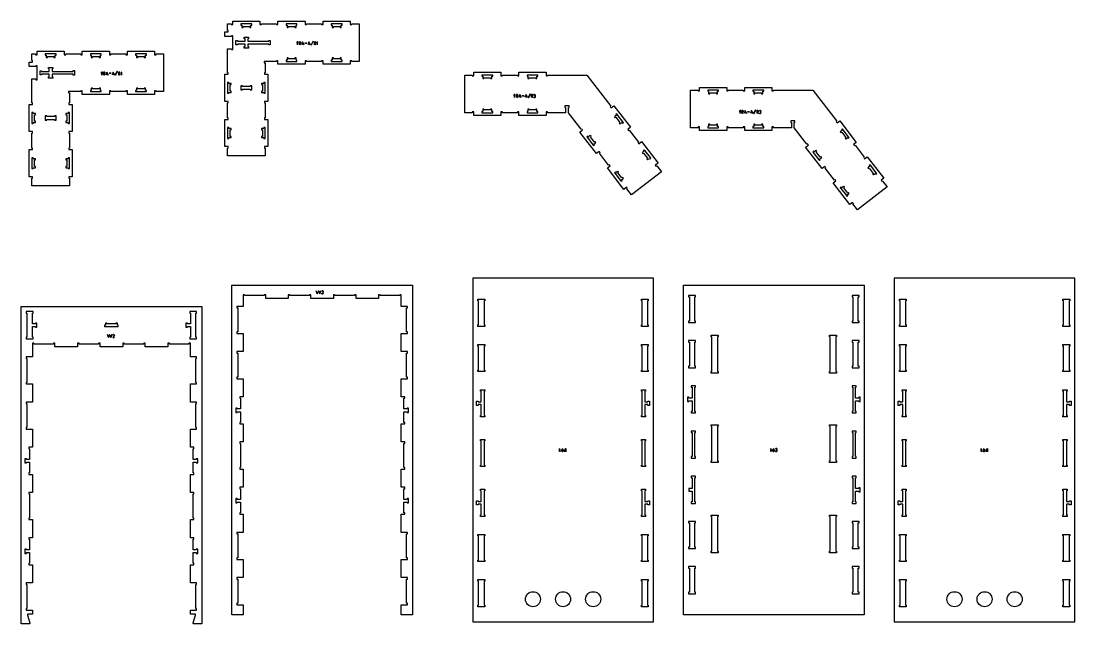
# Model space of a CAD drawing. Extents: x -6325 to 14275, y -6125 to 2946.
# Drawn here: x 1100 to 8100, y -1054 to 2946 of the extents above; entities that cross this region are included whole.
import ezdxf

# ---------------------------------------------------------------- set-up
doc = ezdxf.new("R2010")
doc.units = 0
for name, color, linetype in [('CUTS', 7, 'CONTINUOUS'), ('OUTLINES', 7, 'CONTINUOUS'), ('TAGS', 7, 'CONTINUOUS')]:
    doc.layers.add(name, color=color, linetype=linetype)

msp = doc.modelspace()

# ---------------------------------------------------------------- linework, layer by layer
at = {"layer": 'CUTS', "color": 4}
for points in [[(2566.5, 2928.5), (2560.5, 2928.5), (2560.5, 2920.5), (2566.5, 2920.5), (2566.5, 2910.5), (2566.5, 2904.5), (2574.5, 2904.5), (2574.5, 2910.5), (2618.5, 2910.5), (2618.5, 2904.5), (2626.5, 2904.5), (2626.5, 2910.5), (2626.5, 2920.5), (2632.5, 2920.5), (2632.5, 2928.5), (2626.5, 2928.5)], [(2866.5, 2928.5), (2860.5, 2928.5), (2860.5, 2920.5), (2866.5, 2920.5), (2866.5, 2910.5), (2866.5, 2904.5), (2874.5, 2904.5), (2874.5, 2910.5), (2918.5, 2910.5), (2918.5, 2904.5), (2926.5, 2904.5), (2926.5, 2910.5), (2926.5, 2920.5), (2932.5, 2920.5), (2932.5, 2928.5), (2926.5, 2928.5)], [(3166.5, 2928.5), (3160.5, 2928.5), (3160.5, 2920.5), (3166.5, 2920.5), (3166.5, 2910.5), (3166.5, 2904.5), (3174.5, 2904.5), (3174.5, 2910.5), (3218.5, 2910.5), (3218.5, 2904.5), (3226.5, 2904.5), (3226.5, 2910.5), (3226.5, 2920.5), (3232.5, 2920.5), (3232.5, 2928.5), (3226.5, 2928.5)], [(2746.5, 2812.5), (2746.5, 2818.5), (2754.5, 2818.5), (2754.5, 2812.5), (2754.5, 2794.5), (2754.5, 2788.5), (2746.5, 2788.5), (2746.5, 2794.5), (2605.5, 2794.5), (2605.5, 2777.5), (2610.5, 2777.5), (2610.5, 2767.5), (2582.5, 2767.5), (2582.5, 2777.5), (2587.5, 2777.5), (2587.5, 2794.5), (2536.5, 2794.5), (2536.5, 2789.5), (2526.5, 2789.5), (2526.5, 2817.5), (2536.5, 2817.5), (2536.5, 2812.5), (2587.5, 2812.5), (2587.5, 2829.5), (2582.5, 2829.5), (2582.5, 2839.5), (2610.5, 2839.5), (2610.5, 2829.5), (2605.5, 2829.5), (2605.5, 2812.5)], [(1266.5, 2728.5), (1260.5, 2728.5), (1260.5, 2720.5), (1266.5, 2720.5), (1266.5, 2710.5), (1266.5, 2704.5), (1274.5, 2704.5), (1274.5, 2710.5), (1318.5, 2710.5), (1318.5, 2704.5), (1326.5, 2704.5), (1326.5, 2710.5), (1326.5, 2720.5), (1332.5, 2720.5), (1332.5, 2728.5), (1326.5, 2728.5)], [(1566.5, 2728.5), (1560.5, 2728.5), (1560.5, 2720.5), (1566.5, 2720.5), (1566.5, 2710.5), (1566.5, 2704.5), (1574.5, 2704.5), (1574.5, 2710.5), (1618.5, 2710.5), (1618.5, 2704.5), (1626.5, 2704.5), (1626.5, 2710.5), (1626.5, 2720.5), (1632.5, 2720.5), (1632.5, 2728.5), (1626.5, 2728.5)], [(1866.5, 2728.5), (1860.5, 2728.5), (1860.5, 2720.5), (1866.5, 2720.5), (1866.5, 2710.5), (1866.5, 2704.5), (1874.5, 2704.5), (1874.5, 2710.5), (1918.5, 2710.5), (1918.5, 2704.5), (1926.5, 2704.5), (1926.5, 2710.5), (1926.5, 2720.5), (1932.5, 2720.5), (1932.5, 2728.5), (1926.5, 2728.5)], [(2926.5, 2678.5), (2932.5, 2678.5), (2932.5, 2686.5), (2926.5, 2686.5), (2926.5, 2696.5), (2926.5, 2702.5), (2918.5, 2702.5), (2918.5, 2696.5), (2874.5, 2696.5), (2874.5, 2702.5), (2866.5, 2702.5), (2866.5, 2696.5), (2866.5, 2686.5), (2860.5, 2686.5), (2860.5, 2678.5), (2866.5, 2678.5)], [(3226.5, 2678.5), (3232.5, 2678.5), (3232.5, 2686.5), (3226.5, 2686.5), (3226.5, 2696.5), (3226.5, 2702.5), (3218.5, 2702.5), (3218.5, 2696.5), (3174.5, 2696.5), (3174.5, 2702.5), (3166.5, 2702.5), (3166.5, 2696.5), (3166.5, 2686.5), (3160.5, 2686.5), (3160.5, 2678.5), (3166.5, 2678.5)], [(1446.5, 2612.5), (1446.5, 2618.5), (1454.5, 2618.5), (1454.5, 2612.5), (1454.5, 2594.5), (1454.5, 2588.5), (1446.5, 2588.5), (1446.5, 2594.5), (1305.5, 2594.5), (1305.5, 2577.5), (1310.5, 2577.5), (1310.5, 2567.5), (1282.5, 2567.5), (1282.5, 2577.5), (1287.5, 2577.5), (1287.5, 2594.5), (1236.5, 2594.5), (1236.5, 2589.5), (1226.5, 2589.5), (1226.5, 2617.5), (1236.5, 2617.5), (1236.5, 2612.5), (1287.5, 2612.5), (1287.5, 2629.5), (1282.5, 2629.5), (1282.5, 2639.5), (1310.5, 2639.5), (1310.5, 2629.5), (1305.5, 2629.5), (1305.5, 2612.5)], [(2471.5, 2473.5), (2471.5, 2467.5), (2479.5, 2467.5), (2479.5, 2473.5), (2489.5, 2473.5), (2495.5, 2473.5), (2495.5, 2481.5), (2489.5, 2481.5), (2489.5, 2525.5), (2495.5, 2525.5), (2495.5, 2533.5), (2489.5, 2533.5), (2479.5, 2533.5), (2479.5, 2539.5), (2471.5, 2539.5), (2471.5, 2533.5)], [(2721.5, 2533.5), (2721.5, 2539.5), (2713.5, 2539.5), (2713.5, 2533.5), (2703.5, 2533.5), (2697.5, 2533.5), (2697.5, 2525.5), (2703.5, 2525.5), (2703.5, 2481.5), (2697.5, 2481.5), (2697.5, 2473.5), (2703.5, 2473.5), (2713.5, 2473.5), (2713.5, 2467.5), (2721.5, 2467.5), (2721.5, 2473.5)], [(4166.8, 2588.8), (4160.8, 2588.8), (4160.8, 2580.8), (4166.8, 2580.8), (4166.8, 2570.8), (4166.8, 2564.8), (4174.8, 2564.8), (4174.8, 2570.8), (4218.8, 2570.8), (4218.8, 2564.8), (4226.8, 2564.8), (4226.8, 2570.8), (4226.8, 2580.8), (4232.8, 2580.8), (4232.8, 2588.8), (4226.8, 2588.8)], [(4466.8, 2588.8), (4460.8, 2588.8), (4460.8, 2580.8), (4466.8, 2580.8), (4466.8, 2570.8), (4466.8, 2564.8), (4474.8, 2564.8), (4474.8, 2570.8), (4518.8, 2570.8), (4518.8, 2564.8), (4526.8, 2564.8), (4526.8, 2570.8), (4526.8, 2580.8), (4532.8, 2580.8), (4532.8, 2588.8), (4526.8, 2588.8)], [(1626.5, 2478.5), (1632.5, 2478.5), (1632.5, 2486.5), (1626.5, 2486.5), (1626.5, 2496.5), (1626.5, 2502.5), (1618.5, 2502.5), (1618.5, 2496.5), (1574.5, 2496.5), (1574.5, 2502.5), (1566.5, 2502.5), (1566.5, 2496.5), (1566.5, 2486.5), (1560.5, 2486.5), (1560.5, 2478.5), (1566.5, 2478.5)], [(1926.5, 2478.5), (1932.5, 2478.5), (1932.5, 2486.5), (1926.5, 2486.5), (1926.5, 2496.5), (1926.5, 2502.5), (1918.5, 2502.5), (1918.5, 2496.5), (1874.5, 2496.5), (1874.5, 2502.5), (1866.5, 2502.5), (1866.5, 2496.5), (1866.5, 2486.5), (1860.5, 2486.5), (1860.5, 2478.5), (1866.5, 2478.5)], [(2560.5, 2517.5), (2560.5, 2489.5), (2570.5, 2489.5), (2570.5, 2494.5), (2622.5, 2494.5), (2622.5, 2489.5), (2632.5, 2489.5), (2632.5, 2517.5), (2622.5, 2517.5), (2622.5, 2512.5), (2570.5, 2512.5), (2570.5, 2517.5)], [(5666.8, 2488.8), (5660.8, 2488.8), (5660.8, 2480.8), (5666.8, 2480.8), (5666.8, 2470.8), (5666.8, 2464.8), (5674.8, 2464.8), (5674.8, 2470.8), (5718.8, 2470.8), (5718.8, 2464.8), (5726.8, 2464.8), (5726.8, 2470.8), (5726.8, 2480.8), (5732.8, 2480.8), (5732.8, 2488.8), (5726.8, 2488.8)], [(5966.8, 2488.8), (5960.8, 2488.8), (5960.8, 2480.8), (5966.8, 2480.8), (5966.8, 2470.8), (5966.8, 2464.8), (5974.8, 2464.8), (5974.8, 2470.8), (6018.8, 2470.8), (6018.8, 2464.8), (6026.8, 2464.8), (6026.8, 2470.8), (6026.8, 2480.8), (6032.8, 2480.8), (6032.8, 2488.8), (6026.8, 2488.8)], [(1171.5, 2273.5), (1171.5, 2267.5), (1179.5, 2267.5), (1179.5, 2273.5), (1189.5, 2273.5), (1195.5, 2273.5), (1195.5, 2281.5), (1189.5, 2281.5), (1189.5, 2325.5), (1195.5, 2325.5), (1195.5, 2333.5), (1189.5, 2333.5), (1179.5, 2333.5), (1179.5, 2339.5), (1171.5, 2339.5), (1171.5, 2333.5)], [(1260.5, 2317.5), (1260.5, 2289.5), (1270.5, 2289.5), (1270.5, 2294.5), (1322.5, 2294.5), (1322.5, 2289.5), (1332.5, 2289.5), (1332.5, 2317.5), (1322.5, 2317.5), (1322.5, 2312.5), (1270.5, 2312.5), (1270.5, 2317.5)], [(1421.5, 2333.5), (1421.5, 2339.5), (1413.5, 2339.5), (1413.5, 2333.5), (1403.5, 2333.5), (1397.5, 2333.5), (1397.5, 2325.5), (1403.5, 2325.5), (1403.5, 2281.5), (1397.5, 2281.5), (1397.5, 2273.5), (1403.5, 2273.5), (1413.5, 2273.5), (1413.5, 2267.5), (1421.5, 2267.5), (1421.5, 2273.5)], [(4226.8, 2338.8), (4232.8, 2338.8), (4232.8, 2346.8), (4226.8, 2346.8), (4226.8, 2356.8), (4226.8, 2362.8), (4218.8, 2362.8), (4218.8, 2356.8), (4174.8, 2356.8), (4174.8, 2362.8), (4166.8, 2362.8), (4166.8, 2356.8), (4166.8, 2346.8), (4160.8, 2346.8), (4160.8, 2338.8), (4166.8, 2338.8)], [(4526.8, 2338.8), (4532.8, 2338.8), (4532.8, 2346.8), (4526.8, 2346.8), (4526.8, 2356.8), (4526.8, 2362.8), (4518.8, 2362.8), (4518.8, 2356.8), (4474.8, 2356.8), (4474.8, 2362.8), (4466.8, 2362.8), (4466.8, 2356.8), (4466.8, 2346.8), (4460.8, 2346.8), (4460.8, 2338.8), (4466.8, 2338.8)], [(5060.5, 2326), (5056.9, 2330.8), (5050.5, 2325.9), (5054.2, 2321.2), (5046.3, 2315.1), (5041.5, 2311.4), (5046.4, 2305.1), (5051.1, 2308.7), (5078, 2273.9), (5073.2, 2270.2), (5078.1, 2263.9), (5082.8, 2267.5), (5090.8, 2273.6), (5094.4, 2268.9), (5100.8, 2273.7), (5097.1, 2278.5)], [(5726.8, 2238.8), (5732.8, 2238.8), (5732.8, 2246.8), (5726.8, 2246.8), (5726.8, 2256.8), (5726.8, 2262.8), (5718.8, 2262.8), (5718.8, 2256.8), (5674.8, 2256.8), (5674.8, 2262.8), (5666.8, 2262.8), (5666.8, 2256.8), (5666.8, 2246.8), (5660.8, 2246.8), (5660.8, 2238.8), (5666.8, 2238.8)], [(6026.8, 2238.8), (6032.8, 2238.8), (6032.8, 2246.8), (6026.8, 2246.8), (6026.8, 2256.8), (6026.8, 2262.8), (6018.8, 2262.8), (6018.8, 2256.8), (5974.8, 2256.8), (5974.8, 2262.8), (5966.8, 2262.8), (5966.8, 2256.8), (5966.8, 2246.8), (5960.8, 2246.8), (5960.8, 2238.8), (5966.8, 2238.8)], [(2471.5, 2173.5), (2471.5, 2167.5), (2479.5, 2167.5), (2479.5, 2173.5), (2489.5, 2173.5), (2495.5, 2173.5), (2495.5, 2181.5), (2489.5, 2181.5), (2489.5, 2225.5), (2495.5, 2225.5), (2495.5, 2233.5), (2489.5, 2233.5), (2479.5, 2233.5), (2479.5, 2239.5), (2471.5, 2239.5), (2471.5, 2233.5)], [(2721.5, 2233.5), (2721.5, 2239.5), (2713.5, 2239.5), (2713.5, 2233.5), (2703.5, 2233.5), (2697.5, 2233.5), (2697.5, 2225.5), (2703.5, 2225.5), (2703.5, 2181.5), (2697.5, 2181.5), (2697.5, 2173.5), (2703.5, 2173.5), (2713.5, 2173.5), (2713.5, 2167.5), (2721.5, 2167.5), (2721.5, 2173.5)], [(4898.9, 2126.1), (4902.6, 2121.3), (4908.9, 2126.2), (4905.3, 2130.9), (4913.2, 2137), (4918, 2140.7), (4913.1, 2147), (4908.3, 2143.4), (4881.5, 2178.3), (4886.3, 2181.9), (4881.4, 2188.3), (4876.6, 2184.6), (4868.7, 2178.5), (4865, 2183.3), (4858.7, 2178.4), (4862.4, 2173.6)], [(6560.5, 2226), (6556.9, 2230.8), (6550.5, 2225.9), (6554.2, 2221.2), (6546.3, 2215.1), (6541.5, 2211.4), (6546.4, 2205.1), (6551.1, 2208.7), (6578, 2173.9), (6573.2, 2170.2), (6578.1, 2163.9), (6582.8, 2167.5), (6590.8, 2173.6), (6594.4, 2168.9), (6600.8, 2173.7), (6597.1, 2178.5)], [(1171.5, 1973.5), (1171.5, 1967.5), (1179.5, 1967.5), (1179.5, 1973.5), (1189.5, 1973.5), (1195.5, 1973.5), (1195.5, 1981.5), (1189.5, 1981.5), (1189.5, 2025.5), (1195.5, 2025.5), (1195.5, 2033.5), (1189.5, 2033.5), (1179.5, 2033.5), (1179.5, 2039.5), (1171.5, 2039.5), (1171.5, 2033.5)], [(1421.5, 2033.5), (1421.5, 2039.5), (1413.5, 2039.5), (1413.5, 2033.5), (1403.5, 2033.5), (1397.5, 2033.5), (1397.5, 2025.5), (1403.5, 2025.5), (1403.5, 1981.5), (1397.5, 1981.5), (1397.5, 1973.5), (1403.5, 1973.5), (1413.5, 1973.5), (1413.5, 1967.5), (1421.5, 1967.5), (1421.5, 1973.5)], [(5243.4, 2088.3), (5239.8, 2093), (5233.4, 2088.1), (5237.1, 2083.4), (5229.2, 2077.3), (5224.4, 2073.6), (5229.3, 2067.3), (5234, 2070.9), (5260.9, 2036.1), (5256.1, 2032.4), (5261, 2026.1), (5265.7, 2029.7), (5273.7, 2035.8), (5277.3, 2031.1), (5283.7, 2035.9), (5280, 2040.7)], [(6398.9, 2026.1), (6402.6, 2021.3), (6408.9, 2026.2), (6405.3, 2030.9), (6413.2, 2037), (6418, 2040.7), (6413.1, 2047), (6408.3, 2043.4), (6381.5, 2078.3), (6386.3, 2081.9), (6381.4, 2088.3), (6376.6, 2084.6), (6368.7, 2078.5), (6365, 2083.3), (6358.7, 2078.4), (6362.4, 2073.6)], [(6743.4, 1988.3), (6739.8, 1993), (6733.4, 1988.1), (6737.1, 1983.4), (6729.2, 1977.3), (6724.4, 1973.6), (6729.3, 1967.3), (6734, 1970.9), (6760.9, 1936.1), (6756.1, 1932.4), (6761, 1926.1), (6765.7, 1929.7), (6773.7, 1935.8), (6777.3, 1931.1), (6783.7, 1935.9), (6780, 1940.7)], [(5081.9, 1888.3), (5085.5, 1883.5), (5091.9, 1888.4), (5088.2, 1893.2), (5096.1, 1899.2), (5100.9, 1902.9), (5096, 1909.2), (5091.2, 1905.6), (5064.4, 1940.5), (5069.2, 1944.1), (5064.3, 1950.5), (5059.5, 1946.8), (5051.6, 1940.7), (5048, 1945.5), (5041.6, 1940.6), (5045.3, 1935.8)], [(6581.9, 1788.3), (6585.5, 1783.5), (6591.9, 1788.4), (6588.2, 1793.2), (6596.1, 1799.2), (6600.9, 1802.9), (6596, 1809.2), (6591.2, 1805.6), (6564.4, 1840.5), (6569.2, 1844.1), (6564.3, 1850.5), (6559.5, 1846.8), (6551.6, 1840.7), (6548, 1845.5), (6541.6, 1840.6), (6545.3, 1835.8)], [(5575, 1116.3), (5580, 1116.3), (5580, 1126.3), (5534, 1126.3), (5534, 1116.3), (5539, 1116.3), (5539, 956.3), (5534, 956.3), (5534, 946.3), (5580, 946.3), (5580, 956.3), (5575, 956.3)], [(6625, 956.3), (6620, 956.3), (6620, 946.3), (6666, 946.3), (6666, 956.3), (6661, 956.3), (6661, 1116.3), (6666, 1116.3), (6666, 1126.3), (6661, 1126.3), (6620, 1126.3), (6620, 1116.3), (6625, 1116.3)], [(4175, 930.3), (4180, 930.3), (4180, 920.3), (4134, 920.3), (4134, 930.3), (4139, 930.3), (4139, 1090.3), (4134, 1090.3), (4134, 1100.3), (4180, 1100.3), (4180, 1090.3), (4175, 1090.3)], [(5225, 930.3), (5225, 1090.3), (5220, 1090.3), (5220, 1100.3), (5266, 1100.3), (5266, 1090.3), (5261, 1090.3), (5261, 930.3), (5266, 930.3), (5266, 920.3), (5220, 920.3), (5220, 930.3)], [(6975, 930.3), (6980, 930.3), (6980, 920.3), (6934, 920.3), (6934, 930.3), (6939, 930.3), (6939, 1090.3), (6934, 1090.3), (6934, 1100.3), (6980, 1100.3), (6980, 1090.3), (6975, 1090.3)], [(8025, 930.3), (8025, 1090.3), (8020, 1090.3), (8020, 1100.3), (8066, 1100.3), (8066, 1090.3), (8061, 1090.3), (8061, 930.3), (8066, 930.3), (8066, 920.3), (8020, 920.3), (8020, 930.3)], [(1139, 848.6), (1134, 848.6), (1134, 838.6), (1180, 838.6), (1180, 848.6), (1175, 848.6), (1175, 919.6), (1195, 919.6), (1195, 914.6), (1205, 914.6), (1205, 942.6), (1195, 942.6), (1195, 937.6), (1175, 937.6), (1175, 1008.6), (1180, 1008.6), (1180, 1018.6), (1134, 1018.6), (1134, 1008.6), (1139, 1008.6)], [(2225, 1008.6), (2225, 937.6), (2205, 937.6), (2205, 942.6), (2195, 942.6), (2195, 914.6), (2205, 914.6), (2205, 919.6), (2225, 919.6), (2225, 848.6), (2220, 848.6), (2220, 838.6), (2266, 838.6), (2266, 848.6), (2261, 848.6), (2261, 1008.6), (2266, 1008.6), (2266, 1018.6), (2220, 1018.6), (2220, 1008.6)], [(1730, 937.6), (1670, 937.6), (1670, 942.6), (1660, 942.6), (1660, 929.6), (1655, 929.6), (1655, 919.6), (1745, 919.6), (1745, 929.6), (1740, 929.6), (1740, 942.6), (1730, 942.6)], [(5689, 851.3), (5684, 851.3), (5684, 861.3), (5730, 861.3), (5730, 851.3), (5725, 851.3), (5725, 621.3), (5730, 621.3), (5730, 611.3), (5684, 611.3), (5684, 621.3), (5689, 621.3)], [(6475, 851.3), (6470, 851.3), (6470, 861.3), (6516, 861.3), (6516, 851.3), (6511, 851.3), (6511, 621.3), (6516, 621.3), (6516, 611.3), (6470, 611.3), (6470, 621.3), (6475, 621.3)], [(4180, 790.3), (4175, 790.3), (4175, 630.3), (4180, 630.3), (4180, 620.3), (4134, 620.3), (4134, 630.3), (4139, 630.3), (4139, 790.3), (4134, 790.3), (4134, 800.3), (4180, 800.3)], [(5225, 790.3), (5220, 790.3), (5220, 800.3), (5266, 800.3), (5266, 790.3), (5261, 790.3), (5261, 630.3), (5266, 630.3), (5266, 620.3), (5220, 620.3), (5220, 630.3), (5225, 630.3)], [(5580, 816.3), (5580, 826.3), (5534, 826.3), (5534, 816.3), (5539, 816.3), (5539, 656.3), (5534, 656.3), (5534, 646.3), (5580, 646.3), (5580, 656.3), (5575, 656.3), (5575, 816.3)], [(6620, 826.3), (6620, 816.3), (6625, 816.3), (6625, 656.3), (6620, 656.3), (6620, 646.3), (6666, 646.3), (6666, 656.3), (6661, 656.3), (6661, 816.3), (6666, 816.3), (6666, 826.3)], [(6980, 790.3), (6975, 790.3), (6975, 630.3), (6980, 630.3), (6980, 620.3), (6934, 620.3), (6934, 630.3), (6939, 630.3), (6939, 790.3), (6934, 790.3), (6934, 800.3), (6980, 800.3)], [(8025, 790.3), (8020, 790.3), (8020, 800.3), (8066, 800.3), (8066, 790.3), (8061, 790.3), (8061, 630.3), (8066, 630.3), (8066, 620.3), (8020, 620.3), (8020, 630.3), (8025, 630.3)], [(4157, 490.3), (4152, 490.3), (4152, 500.3), (4180, 500.3), (4180, 490.3), (4175, 490.3), (4175, 330.3), (4180, 330.3), (4180, 320.3), (4152, 320.3), (4152, 330.3), (4157, 330.3), (4157, 401.3), (4136, 401.3), (4136, 396.3), (4126, 396.3), (4126, 424.3), (4136, 424.3), (4136, 419.3), (4157, 419.3)], [(5264, 396.3), (5264, 401.3), (5243, 401.3), (5243, 330.3), (5248, 330.3), (5248, 320.3), (5220, 320.3), (5220, 330.3), (5225, 330.3), (5225, 490.3), (5220, 490.3), (5220, 500.3), (5248, 500.3), (5248, 490.3), (5243, 490.3), (5243, 419.3), (5264, 419.3), (5264, 424.3), (5274, 424.3), (5274, 396.3)], [(5536, 422.3), (5536, 427.3), (5557, 427.3), (5557, 356.3), (5552, 356.3), (5552, 346.3), (5580, 346.3), (5580, 356.3), (5575, 356.3), (5575, 516.3), (5580, 516.3), (5580, 526.3), (5552, 526.3), (5552, 516.3), (5557, 516.3), (5557, 445.3), (5536, 445.3), (5536, 450.3), (5526, 450.3), (5526, 422.3)], [(6674, 422.3), (6674, 450.3), (6664, 450.3), (6664, 445.3), (6643, 445.3), (6643, 516.3), (6648, 516.3), (6648, 526.3), (6620, 526.3), (6620, 516.3), (6625, 516.3), (6625, 356.3), (6620, 356.3), (6620, 346.3), (6648, 346.3), (6648, 356.3), (6643, 356.3), (6643, 427.3), (6664, 427.3), (6664, 422.3)], [(6957, 490.3), (6952, 490.3), (6952, 500.3), (6980, 500.3), (6980, 490.3), (6975, 490.3), (6975, 330.3), (6980, 330.3), (6980, 320.3), (6952, 320.3), (6952, 330.3), (6957, 330.3), (6957, 401.3), (6936, 401.3), (6936, 396.3), (6926, 396.3), (6926, 424.3), (6936, 424.3), (6936, 419.3), (6957, 419.3)], [(8064, 396.3), (8064, 401.3), (8043, 401.3), (8043, 330.3), (8048, 330.3), (8048, 320.3), (8020, 320.3), (8020, 330.3), (8025, 330.3), (8025, 490.3), (8020, 490.3), (8020, 500.3), (8048, 500.3), (8048, 490.3), (8043, 490.3), (8043, 419.3), (8064, 419.3), (8064, 424.3), (8074, 424.3), (8074, 396.3)], [(5557, 216.3), (5557, 56.3), (5552, 56.3), (5552, 46.3), (5580, 46.3), (5580, 56.3), (5575, 56.3), (5575, 216.3), (5580, 216.3), (5580, 226.3), (5552, 226.3), (5552, 216.3)], [(5689, 258.3), (5684, 258.3), (5684, 268.3), (5730, 268.3), (5730, 258.3), (5725, 258.3), (5725, 28.3), (5730, 28.3), (5730, 18.3), (5684, 18.3), (5684, 28.3), (5689, 28.3)], [(6475, 258.3), (6470, 258.3), (6470, 268.3), (6516, 268.3), (6516, 258.3), (6511, 258.3), (6511, 28.3), (6516, 28.3), (6516, 18.3), (6470, 18.3), (6470, 28.3), (6475, 28.3)], [(6620, 56.3), (6620, 46.3), (6648, 46.3), (6648, 56.3), (6643, 56.3), (6643, 216.3), (6648, 216.3), (6648, 226.3), (6620, 226.3), (6620, 216.3), (6625, 216.3), (6625, 56.3)], [(4152, 0.2), (4157, 0.2), (4157, 160.2), (4152, 160.2), (4152, 170.2), (4180, 170.2), (4180, 160.2), (4175, 160.2), (4175, 0.2), (4180, 0.2), (4180, -9.8), (4152, -9.8)], [(5220, 170.2), (5248, 170.2), (5248, 160.2), (5243, 160.2), (5243, 0.2), (5248, 0.2), (5248, -9.8), (5220, -9.8), (5220, 0.2), (5225, 0.2), (5225, 160.2), (5220, 160.2)], [(6952, 0.2), (6957, 0.2), (6957, 160.2), (6952, 160.2), (6952, 170.2), (6980, 170.2), (6980, 160.2), (6975, 160.2), (6975, 0.2), (6980, 0.2), (6980, -9.8), (6952, -9.8)], [(8020, 170.2), (8048, 170.2), (8048, 160.2), (8043, 160.2), (8043, 0.2), (8048, 0.2), (8048, -9.8), (8020, -9.8), (8020, 0.2), (8025, 0.2), (8025, 160.2), (8020, 160.2)], [(5580, -83.7), (5580, -73.7), (5552, -73.7), (5552, -83.7), (5557, -83.7), (5557, -154.7), (5536, -154.7), (5536, -172.7), (5557, -172.7), (5557, -243.7), (5552, -243.7), (5552, -253.7), (5580, -253.7), (5580, -243.7), (5575, -243.7), (5575, -83.7)], [(6643, -83.7), (6648, -83.7), (6648, -73.7), (6620, -73.7), (6620, -83.7), (6625, -83.7), (6625, -243.7), (6620, -243.7), (6620, -253.7), (6648, -253.7), (6648, -243.7), (6643, -243.7), (6643, -172.7), (6664, -172.7), (6664, -177.7), (6674, -177.7), (6674, -149.7), (6664, -149.7), (6664, -154.7), (6643, -154.7)], [(4180, -169.9), (4175, -169.9), (4175, -329.9), (4180, -329.9), (4180, -339.9), (4152, -339.9), (4152, -329.9), (4157, -329.9), (4157, -258.9), (4136, -258.9), (4136, -263.9), (4126, -263.9), (4126, -235.9), (4136, -235.9), (4136, -240.9), (4157, -240.9), (4157, -169.9), (4152, -169.9), (4152, -159.9), (4180, -159.9)], [(5248, -169.9), (5243, -169.9), (5243, -240.9), (5264, -240.9), (5264, -235.9), (5274, -235.9), (5274, -263.9), (5264, -263.9), (5264, -258.9), (5243, -258.9), (5243, -329.9), (5248, -329.9), (5248, -339.9), (5220, -339.9), (5220, -329.9), (5225, -329.9), (5225, -169.9), (5220, -169.9), (5220, -159.9), (5248, -159.9)], [(6980, -169.9), (6975, -169.9), (6975, -329.9), (6980, -329.9), (6980, -339.9), (6952, -339.9), (6952, -329.9), (6957, -329.9), (6957, -258.9), (6936, -258.9), (6936, -263.9), (6926, -263.9), (6926, -235.9), (6936, -235.9), (6936, -240.9), (6957, -240.9), (6957, -169.9), (6952, -169.9), (6952, -159.9), (6980, -159.9)], [(8048, -169.9), (8043, -169.9), (8043, -240.9), (8064, -240.9), (8064, -235.9), (8074, -235.9), (8074, -263.9), (8064, -263.9), (8064, -258.9), (8043, -258.9), (8043, -329.9), (8048, -329.9), (8048, -339.9), (8020, -339.9), (8020, -329.9), (8025, -329.9), (8025, -169.9), (8020, -169.9), (8020, -159.9), (8048, -159.9)], [(5689, -341.7), (5684, -341.7), (5684, -331.7), (5730, -331.7), (5730, -341.7), (5725, -341.7), (5725, -571.7), (5730, -571.7), (5730, -581.7), (5684, -581.7), (5684, -571.7), (5689, -571.7)], [(6475, -341.7), (6470, -341.7), (6470, -331.7), (6516, -331.7), (6516, -341.7), (6511, -341.7), (6511, -571.7), (6516, -571.7), (6516, -581.7), (6470, -581.7), (6470, -571.7), (6475, -571.7)], [(5534, -383.7), (5539, -383.7), (5539, -543.7), (5534, -543.7), (5534, -553.7), (5580, -553.7), (5580, -543.7), (5575, -543.7), (5575, -383.7), (5580, -383.7), (5580, -373.7), (5534, -373.7)], [(6666, -373.7), (6620, -373.7), (6620, -383.7), (6625, -383.7), (6625, -543.7), (6620, -543.7), (6620, -553.7), (6666, -553.7), (6666, -543.7), (6661, -543.7), (6661, -383.7), (6666, -383.7)], [(4180, -629.9), (4180, -639.9), (4134, -639.9), (4134, -629.9), (4139, -629.9), (4139, -469.9), (4134, -469.9), (4134, -459.9), (4180, -459.9), (4180, -469.9), (4175, -469.9), (4175, -629.9)], [(5266, -459.9), (5266, -469.9), (5261, -469.9), (5261, -629.9), (5266, -629.9), (5266, -639.9), (5220, -639.9), (5220, -629.9), (5225, -629.9), (5225, -469.9), (5220, -469.9), (5220, -459.9)], [(6980, -629.9), (6980, -639.9), (6934, -639.9), (6934, -629.9), (6939, -629.9), (6939, -469.9), (6934, -469.9), (6934, -459.9), (6980, -459.9), (6980, -469.9), (6975, -469.9), (6975, -629.9)], [(8066, -459.9), (8066, -469.9), (8061, -469.9), (8061, -629.9), (8066, -629.9), (8066, -639.9), (8020, -639.9), (8020, -629.9), (8025, -629.9), (8025, -469.9), (8020, -469.9), (8020, -459.9)], [(5575, -683.7), (5580, -683.7), (5580, -673.7), (5534, -673.7), (5534, -683.7), (5539, -683.7), (5539, -843.7), (5534, -843.7), (5534, -853.7), (5580, -853.7), (5580, -843.7), (5575, -843.7)], [(6625, -683.7), (6625, -843.7), (6620, -843.7), (6620, -853.7), (6666, -853.7), (6666, -843.7), (6661, -843.7), (6661, -683.7), (6666, -683.7), (6666, -673.7), (6620, -673.7), (6620, -683.7)], [(4175, -769.9), (4175, -929.9), (4180, -929.9), (4180, -939.9), (4134, -939.9), (4134, -929.9), (4139, -929.9), (4139, -769.9), (4134, -769.9), (4134, -759.9), (4180, -759.9), (4180, -769.9)], [(5220, -769.9), (5220, -759.9), (5266, -759.9), (5266, -769.9), (5261, -769.9), (5261, -929.9), (5266, -929.9), (5266, -939.9), (5220, -939.9), (5220, -929.9), (5225, -929.9), (5225, -769.9)], [(6975, -769.9), (6975, -929.9), (6980, -929.9), (6980, -939.9), (6934, -939.9), (6934, -929.9), (6939, -929.9), (6939, -769.9), (6934, -769.9), (6934, -759.9), (6980, -759.9), (6980, -769.9)], [(8020, -769.9), (8020, -759.9), (8066, -759.9), (8066, -769.9), (8061, -769.9), (8061, -929.9), (8066, -929.9), (8066, -939.9), (8020, -939.9), (8020, -929.9), (8025, -929.9), (8025, -769.9)]]:
    msp.add_lwpolyline(points, close=True, dxfattribs=at)
for centre in [(4500, -889.9), (4700, -889.9), (4900, -889.9), (7300, -889.9), (7500, -889.9), (7700, -889.9)]:
    msp.add_circle(centre, 50, dxfattribs=at)
at = {"layer": 'OUTLINES', "color": 5}
for points in [[(2721.5, 2603.5), (2716.5, 2603.5), (2716.5, 2593.5), (2739.5, 2593.5), (2739.5, 2413.5), (2716.5, 2413.5), (2716.5, 2403.5), (2721.5, 2403.5), (2721.5, 2303.5), (2716.5, 2303.5), (2716.5, 2293.5), (2739.5, 2293.5), (2739.5, 2113.5), (2716.5, 2113.5), (2716.5, 2103.5), (2721.5, 2103.5), (2721.5, 2053.5), (2471.5, 2053.5), (2471.5, 2103.5), (2476.5, 2103.5), (2476.5, 2113.5), (2453.5, 2113.5), (2453.5, 2293.5), (2476.5, 2293.5), (2476.5, 2303.5), (2471.5, 2303.5), (2471.5, 2403.5), (2476.5, 2403.5), (2476.5, 2413.5), (2453.5, 2413.5), (2453.5, 2593.5), (2476.5, 2593.5), (2476.5, 2603.5), (2471.5, 2603.5), (2471.5, 2762.5), (2497.5, 2762.5), (2497.5, 2757.5), (2507.5, 2757.5), (2507.5, 2849.5), (2497.5, 2849.5), (2497.5, 2844.5), (2453.5, 2844.5), (2453.5, 2874.5), (2476.5, 2874.5), (2476.5, 2884.5), (2471.5, 2884.5), (2471.5, 2928.5), (2496.5, 2928.5), (2496.5, 2923.5), (2506.5, 2923.5), (2506.5, 2946.5), (2686.5, 2946.5), (2686.5, 2923.5), (2696.5, 2923.5), (2696.5, 2928.5), (2796.5, 2928.5), (2796.5, 2923.5), (2806.5, 2923.5), (2806.5, 2946.5), (2986.5, 2946.5), (2986.5, 2923.5), (2996.5, 2923.5), (2996.5, 2928.5), (3096.5, 2928.5), (3096.5, 2923.5), (3106.5, 2923.5), (3106.5, 2946.5), (3286.5, 2946.5), (3286.5, 2923.5), (3296.5, 2923.5), (3296.5, 2928.5), (3346.5, 2928.5), (3346.5, 2678.5), (3296.5, 2678.5), (3296.5, 2683.5), (3286.5, 2683.5), (3286.5, 2660.5), (3106.5, 2660.5), (3106.5, 2683.5), (3096.5, 2683.5), (3096.5, 2678.5), (2996.5, 2678.5), (2996.5, 2683.5), (2986.5, 2683.5), (2986.5, 2660.5), (2806.5, 2660.5), (2806.5, 2683.5), (2796.5, 2683.5), (2796.5, 2678.5), (2721.5, 2678.5), (2715.5, 2678.5), (2715.5, 2670.5), (2721.5, 2670.5)], [(1421.5, 2403.5), (1416.5, 2403.5), (1416.5, 2393.5), (1439.5, 2393.5), (1439.5, 2213.5), (1416.5, 2213.5), (1416.5, 2203.5), (1421.5, 2203.5), (1421.5, 2103.5), (1416.5, 2103.5), (1416.5, 2093.5), (1439.5, 2093.5), (1439.5, 1913.5), (1416.5, 1913.5), (1416.5, 1903.5), (1421.5, 1903.5), (1421.5, 1853.5), (1171.5, 1853.5), (1171.5, 1903.5), (1176.5, 1903.5), (1176.5, 1913.5), (1153.5, 1913.5), (1153.5, 2093.5), (1176.5, 2093.5), (1176.5, 2103.5), (1171.5, 2103.5), (1171.5, 2203.5), (1176.5, 2203.5), (1176.5, 2213.5), (1153.5, 2213.5), (1153.5, 2393.5), (1176.5, 2393.5), (1176.5, 2403.5), (1171.5, 2403.5), (1171.5, 2562.5), (1197.5, 2562.5), (1197.5, 2557.5), (1207.5, 2557.5), (1207.5, 2649.5), (1197.5, 2649.5), (1197.5, 2644.5), (1153.5, 2644.5), (1153.5, 2674.5), (1176.5, 2674.5), (1176.5, 2684.5), (1171.5, 2684.5), (1171.5, 2728.5), (1196.5, 2728.5), (1196.5, 2723.5), (1206.5, 2723.5), (1206.5, 2746.5), (1386.5, 2746.5), (1386.5, 2723.5), (1396.5, 2723.5), (1396.5, 2728.5), (1496.5, 2728.5), (1496.5, 2723.5), (1506.5, 2723.5), (1506.5, 2746.5), (1686.5, 2746.5), (1686.5, 2723.5), (1696.5, 2723.5), (1696.5, 2728.5), (1796.5, 2728.5), (1796.5, 2723.5), (1806.5, 2723.5), (1806.5, 2746.5), (1986.5, 2746.5), (1986.5, 2723.5), (1996.5, 2723.5), (1996.5, 2728.5), (2046.5, 2728.5), (2046.5, 2478.5), (1996.5, 2478.5), (1996.5, 2483.5), (1986.5, 2483.5), (1986.5, 2460.5), (1806.5, 2460.5), (1806.5, 2483.5), (1796.5, 2483.5), (1796.5, 2478.5), (1696.5, 2478.5), (1696.5, 2483.5), (1686.5, 2483.5), (1686.5, 2460.5), (1506.5, 2460.5), (1506.5, 2483.5), (1496.5, 2483.5), (1496.5, 2478.5), (1421.5, 2478.5), (1415.5, 2478.5), (1415.5, 2470.5), (1421.5, 2470.5)], [(4396.8, 2583.8), (4406.8, 2583.8), (4406.8, 2606.8), (4586.8, 2606.8), (4586.8, 2583.8), (4596.8, 2583.8), (4596.8, 2588.8), (4858.4, 2588.8), (5017.8, 2381.5), (5013.9, 2378.5), (5020, 2370.6), (5038.2, 2384.6), (5148, 2241.9), (5129.7, 2227.9), (5135.8, 2220), (5139.8, 2223), (5200.8, 2143.7), (5196.8, 2140.7), (5202.9, 2132.8), (5221.1, 2146.8), (5330.9, 2004.1), (5312.6, 1990.1), (5318.7, 1982.2), (5322.7, 1985.2), (5353.2, 1945.6), (5155, 1793.2), (5124.5, 1832.8), (5128.5, 1835.8), (5122.4, 1843.8), (5104.2, 1829.7), (4994.4, 1972.4), (5012.7, 1986.4), (5006.6, 1994.4), (5002.6, 1991.3), (4941.6, 2070.6), (4945.6, 2073.6), (4939.5, 2081.6), (4921.3, 2067.5), (4811.5, 2210.2), (4829.7, 2224.2), (4823.6, 2232.2), (4819.7, 2229.1), (4735.3, 2338.8), (4735.3, 2373.8), (4740.3, 2373.8), (4740.3, 2383.8), (4712.3, 2383.8), (4712.3, 2373.8), (4717.3, 2373.8), (4717.3, 2338.8), (4596.8, 2338.8), (4596.8, 2343.8), (4586.8, 2343.8), (4586.8, 2320.8), (4406.8, 2320.8), (4406.8, 2343.8), (4396.8, 2343.8), (4396.8, 2338.8), (4296.8, 2338.8), (4296.8, 2343.8), (4286.8, 2343.8), (4286.8, 2320.8), (4106.8, 2320.8), (4106.8, 2343.8), (4096.8, 2343.8), (4096.8, 2338.8), (4046.8, 2338.8), (4046.8, 2588.8), (4096.8, 2588.8), (4096.8, 2583.8), (4106.8, 2583.8), (4106.8, 2606.8), (4286.8, 2606.8), (4286.8, 2583.8), (4296.8, 2583.8), (4296.8, 2588.8), (4396.8, 2588.8)], [(5896.8, 2483.8), (5906.8, 2483.8), (5906.8, 2506.8), (6086.8, 2506.8), (6086.8, 2483.8), (6096.8, 2483.8), (6096.8, 2488.8), (6358.4, 2488.8), (6517.8, 2281.5), (6513.9, 2278.5), (6520, 2270.6), (6538.2, 2284.6), (6648, 2141.9), (6629.7, 2127.9), (6635.8, 2120), (6639.8, 2123), (6700.8, 2043.7), (6696.8, 2040.7), (6702.9, 2032.8), (6721.1, 2046.8), (6830.9, 1904.1), (6812.6, 1890.1), (6818.7, 1882.2), (6822.7, 1885.2), (6853.2, 1845.6), (6655, 1693.2), (6624.5, 1732.8), (6628.5, 1735.8), (6622.4, 1743.8), (6604.2, 1729.7), (6494.4, 1872.4), (6512.7, 1886.4), (6506.6, 1894.4), (6502.6, 1891.3), (6441.6, 1970.6), (6445.6, 1973.6), (6439.5, 1981.6), (6421.3, 1967.5), (6311.5, 2110.2), (6329.7, 2124.2), (6323.6, 2132.2), (6319.7, 2129.1), (6235.3, 2238.8), (6235.3, 2273.8), (6240.3, 2273.8), (6240.3, 2283.8), (6212.3, 2283.8), (6212.3, 2273.8), (6217.3, 2273.8), (6217.3, 2238.8), (6096.8, 2238.8), (6096.8, 2243.8), (6086.8, 2243.8), (6086.8, 2220.8), (5906.8, 2220.8), (5906.8, 2243.8), (5896.8, 2243.8), (5896.8, 2238.8), (5796.8, 2238.8), (5796.8, 2243.8), (5786.8, 2243.8), (5786.8, 2220.8), (5606.8, 2220.8), (5606.8, 2243.8), (5596.8, 2243.8), (5596.8, 2238.8), (5546.8, 2238.8), (5546.8, 2488.8), (5596.8, 2488.8), (5596.8, 2483.8), (5606.8, 2483.8), (5606.8, 2506.8), (5786.8, 2506.8), (5786.8, 2483.8), (5796.8, 2483.8), (5796.8, 2488.8), (5896.8, 2488.8)], [(3485, 1124.7), (3485, 1129.7), (3475, 1129.7), (3475, 1106.7), (3325, 1106.7), (3325, 1129.7), (3315, 1129.7), (3315, 1124.7), (3185, 1124.7), (3185, 1129.7), (3175, 1129.7), (3175, 1106.7), (3025, 1106.7), (3025, 1129.7), (3015, 1129.7), (3015, 1124.7), (2885, 1124.7), (2885, 1129.7), (2875, 1129.7), (2875, 1106.7), (2725, 1106.7), (2725, 1129.7), (2715, 1129.7), (2715, 1124.7), (2585, 1124.7), (2585, 1129.7), (2575, 1129.7), (2575, 1124.7), (2575, 1053.7), (2534, 1053.7), (2534, 1043.7), (2539, 1043.7), (2539, 883.7), (2534, 883.7), (2534, 873.7), (2575, 873.7), (2575, 753.7), (2534, 753.7), (2534, 743.7), (2539, 743.7), (2539, 583.7), (2534, 583.7), (2534, 573.7), (2575, 573.7), (2575, 453.7), (2552, 453.7), (2552, 443.7), (2557, 443.7), (2557, 372.7), (2536, 372.7), (2536, 377.7), (2526, 377.7), (2526, 349.7), (2536, 349.7), (2536, 354.7), (2557, 354.7), (2557, 283.7), (2552, 283.7), (2552, 273.7), (2575, 273.7), (2575, 153.7), (2552, 153.7), (2552, 143.7), (2557, 143.7), (2557, -16.3), (2552, -16.3), (2552, -26.3), (2575, -26.3), (2575, -146.3), (2552, -146.3), (2552, -156.3), (2557, -156.3), (2557, -227.3), (2536, -227.3), (2536, -222.3), (2526, -222.3), (2526, -250.3), (2536, -250.3), (2536, -245.3), (2557, -245.3), (2557, -316.3), (2552, -316.3), (2552, -326.3), (2575, -326.3), (2575, -446.3), (2534, -446.3), (2534, -456.3), (2539, -456.3), (2539, -616.3), (2534, -616.3), (2534, -626.3), (2575, -626.3), (2575, -746.3), (2534, -746.3), (2534, -756.3), (2539, -756.3), (2539, -916.3), (2534, -916.3), (2534, -926.3), (2575, -926.3), (2575, -993.3), (2500, -993.3), (2500, 1193.3), (3700, 1193.3), (3700, -993.3), (3625, -993.3), (3625, -926.3), (3666, -926.3), (3666, -916.3), (3661, -916.3), (3661, -756.3), (3666, -756.3), (3666, -746.3), (3625, -746.3), (3625, -626.3), (3666, -626.3), (3666, -616.3), (3661, -616.3), (3661, -456.3), (3666, -456.3), (3666, -446.3), (3625, -446.3), (3625, -326.3), (3648, -326.3), (3648, -316.3), (3643, -316.3), (3643, -245.3), (3664, -245.3), (3664, -250.3), (3674, -250.3), (3674, -222.3), (3664, -222.3), (3664, -227.3), (3643, -227.3), (3643, -156.3), (3648, -156.3), (3648, -146.3), (3625, -146.3), (3625, -26.3), (3648, -26.3), (3648, -16.3), (3643, -16.3), (3643, 143.7), (3648, 143.7), (3648, 153.7), (3625, 153.7), (3625, 273.7), (3648, 273.7), (3648, 283.7), (3643, 283.7), (3643, 354.7), (3664, 354.7), (3664, 349.7), (3674, 349.7), (3674, 377.7), (3664, 377.7), (3664, 372.7), (3643, 372.7), (3643, 443.7), (3648, 443.7), (3648, 453.7), (3625, 453.7), (3625, 573.7), (3666, 573.7), (3666, 583.7), (3661, 583.7), (3661, 743.7), (3666, 743.7), (3666, 753.7), (3625, 753.7), (3625, 873.7), (3666, 873.7), (3666, 883.7), (3661, 883.7), (3661, 1043.7), (3666, 1043.7), (3666, 1053.7), (3625, 1053.7), (3625, 1124.7), (3625, 1129.7), (3615, 1129.7), (3615, 1124.7)], [(4100, 1239.9), (4100, -1039.9), (5300, -1039.9), (5300, 1239.9)], [(5500, -993.3), (5500, 1193.3), (5575, 1193.3), (6661, 1193.3), (6700, 1193.3), (6700, -993.3)], [(6900, 1239.9), (6900, -1039.9), (8100, -1039.9), (8100, 1239.9)], [(2261, 708.6), (2266, 708.6), (2266, 718.6), (2225, 718.6), (2225, 803.6), (2225, 808.6), (2215, 808.6), (2215, 803.6), (2085, 803.6), (2085, 808.6), (2075, 808.6), (2075, 785.6), (1925, 785.6), (1925, 808.6), (1915, 808.6), (1915, 803.6), (1785, 803.6), (1785, 808.6), (1775, 808.6), (1775, 785.6), (1625, 785.6), (1625, 808.6), (1615, 808.6), (1615, 803.6), (1485, 803.6), (1485, 808.6), (1475, 808.6), (1475, 785.6), (1325, 785.6), (1325, 808.6), (1315, 808.6), (1315, 803.6), (1185, 803.6), (1185, 808.6), (1175, 808.6), (1175, 803.6), (1175, 718.6), (1134, 718.6), (1134, 708.6), (1139, 708.6), (1139, 548.6), (1134, 548.6), (1134, 538.6), (1175, 538.6), (1175, 418.6), (1134, 418.6), (1134, 408.6), (1139, 408.6), (1139, 248.6), (1134, 248.6), (1134, 238.6), (1175, 238.6), (1175, 118.6), (1152, 118.6), (1152, 108.6), (1157, 108.6), (1157, 37.6), (1136, 37.6), (1136, 42.6), (1126, 42.6), (1126, 14.6), (1136, 14.6), (1136, 19.6), (1157, 19.6), (1157, -51.4), (1152, -51.4), (1152, -61.4), (1175, -61.4), (1175, -181.4), (1152, -181.4), (1152, -191.4), (1157, -191.4), (1157, -351.4), (1152, -351.4), (1152, -361.4), (1175, -361.4), (1175, -481.4), (1152, -481.4), (1152, -491.4), (1157, -491.4), (1157, -562.4), (1136, -562.4), (1136, -557.4), (1126, -557.4), (1126, -585.4), (1136, -585.4), (1136, -580.4), (1157, -580.4), (1157, -651.4), (1152, -651.4), (1152, -661.4), (1175, -661.4), (1175, -781.4), (1134, -781.4), (1134, -791.4), (1139, -791.4), (1139, -951.4), (1134, -951.4), (1134, -961.4), (1175, -961.4), (1175, -988.6), (1146.8, -988.6), (1144.4, -989.2), (1142.5, -990.8), (1141.6, -993), (1141.8, -995.4), (1157.8, -1047.5), (1157.9, -1049.7), (1157.1, -1051.7), (1155.4, -1053.1), (1153.2, -1053.6), (1100, -1053.6), (1100, 1053.6), (2300, 1053.6), (2300, -1053.6), (2246.8, -1053.6), (2244.6, -1053.1), (2242.9, -1051.7), (2242.1, -1049.7), (2242.2, -1047.5), (2258.2, -995.4), (2258.4, -993), (2257.5, -990.8), (2255.6, -989.2), (2253.2, -988.6), (2225, -988.6), (2225, -961.4), (2266, -961.4), (2266, -951.4), (2261, -951.4), (2261, -791.4), (2266, -791.4), (2266, -781.4), (2225, -781.4), (2225, -661.4), (2248, -661.4), (2248, -651.4), (2243, -651.4), (2243, -580.4), (2264, -580.4), (2264, -585.4), (2274, -585.4), (2274, -557.4), (2264, -557.4), (2264, -562.4), (2243, -562.4), (2243, -491.4), (2248, -491.4), (2248, -481.4), (2225, -481.4), (2225, -361.4), (2248, -361.4), (2248, -351.4), (2243, -351.4), (2243, -191.4), (2248, -191.4), (2248, -181.4), (2225, -181.4), (2225, -61.4), (2248, -61.4), (2248, -51.4), (2243, -51.4), (2243, 19.6), (2264, 19.6), (2264, 14.6), (2274, 14.6), (2274, 42.6), (2264, 42.6), (2264, 37.6), (2243, 37.6), (2243, 108.6), (2248, 108.6), (2248, 118.6), (2225, 118.6), (2225, 238.6), (2266, 238.6), (2266, 248.6), (2261, 248.6), (2261, 408.6), (2266, 408.6), (2266, 418.6), (2225, 418.6), (2225, 538.6), (2266, 538.6), (2266, 548.6), (2261, 548.6)]]:
    msp.add_lwpolyline(points, close=True, dxfattribs=at)
at = {"layer": 'TAGS', "color": 2}
for points in [[(2933.1, 2799.4), (2940.3, 2799.4), (2933.1, 2799.4), (2933.1, 2808.5), (2940.6, 2808.5), (2933.1, 2808.5), (2933.1, 2788)], [(2948.3, 2788), (2948.3, 2808.5), (2951.9, 2808.5), (2953.9, 2808.2), (2955.5, 2807.3), (2956.6, 2805.7), (2957, 2803.4), (2956.4, 2801.1), (2955, 2799.4), (2953.4, 2798.4), (2951.9, 2798.1), (2948.3, 2798.1), (2951.9, 2798.1), (2953.4, 2798.4), (2955, 2799.4), (2956.4, 2801.1), (2957, 2803.4), (2956.6, 2805.7), (2955.5, 2807.3), (2953.9, 2808.2), (2951.9, 2808.5), (2948.3, 2808.5)], [(2970.4, 2808.5), (2978.4, 2788), (2970.4, 2808.5), (2962.4, 2788)], [(3012.1, 2808.5), (3020.1, 2788), (3012.1, 2808.5), (3004.1, 2788)], [(3048.8, 2788), (3048.8, 2808.5), (3052.3, 2808.5), (3054.3, 2808.2), (3055.9, 2807.3), (3057, 2805.7), (3057.4, 2803.4), (3056.8, 2801.1), (3055.4, 2799.4), (3053.8, 2798.4), (3052.3, 2798.1), (3048.8, 2798.1), (3052.3, 2798.1), (3053.8, 2798.4), (3055.4, 2799.4), (3056.8, 2801.1), (3057.4, 2803.4), (3057, 2805.7), (3055.9, 2807.3), (3054.3, 2808.2), (3052.3, 2808.5), (3048.8, 2808.5)], [(3066.9, 2808.5), (3064, 2808.5), (3066.9, 2808.5), (3066.9, 2788)], [(1633.1, 2599.4), (1640.3, 2599.4), (1633.1, 2599.4), (1633.1, 2608.5), (1640.6, 2608.5), (1633.1, 2608.5), (1633.1, 2588)], [(1648.3, 2588), (1648.3, 2608.5), (1651.9, 2608.5), (1653.9, 2608.2), (1655.5, 2607.3), (1656.6, 2605.7), (1657, 2603.4), (1656.4, 2601.1), (1655, 2599.4), (1653.4, 2598.4), (1651.9, 2598.1), (1648.3, 2598.1), (1651.9, 2598.1), (1653.4, 2598.4), (1655, 2599.4), (1656.4, 2601.1), (1657, 2603.4), (1656.6, 2605.7), (1655.5, 2607.3), (1653.9, 2608.2), (1651.9, 2608.5), (1648.3, 2608.5)], [(1670.4, 2608.5), (1678.4, 2588), (1670.4, 2608.5), (1662.4, 2588)], [(1712.1, 2608.5), (1720.1, 2588), (1712.1, 2608.5), (1704.1, 2588)], [(1748.8, 2588), (1748.8, 2608.5), (1752.3, 2608.5), (1754.3, 2608.2), (1755.9, 2607.3), (1757, 2605.7), (1757.4, 2603.4), (1756.8, 2601.1), (1755.4, 2599.4), (1753.8, 2598.4), (1752.3, 2598.1), (1748.8, 2598.1), (1752.3, 2598.1), (1753.8, 2598.4), (1755.4, 2599.4), (1756.8, 2601.1), (1757.4, 2603.4), (1757, 2605.7), (1755.9, 2607.3), (1754.3, 2608.2), (1752.3, 2608.5), (1748.8, 2608.5)], [(1766.9, 2608.5), (1764, 2608.5), (1766.9, 2608.5), (1766.9, 2588)], [(4375.1, 2450), (4382.4, 2450), (4375.1, 2450), (4375.1, 2459.2), (4382.7, 2459.2), (4375.1, 2459.2), (4375.1, 2438.6)], [(4390.4, 2438.6), (4390.4, 2459.2), (4394, 2459.2), (4395.9, 2458.9), (4397.5, 2458), (4398.6, 2456.4), (4399.1, 2454.1), (4398.5, 2451.7), (4397.1, 2450.1), (4395.4, 2449.1), (4394, 2448.7), (4390.4, 2448.7), (4394, 2448.7), (4395.4, 2449.1), (4397.1, 2450.1), (4398.5, 2451.7), (4399.1, 2454.1), (4398.6, 2456.4), (4397.5, 2458), (4395.9, 2458.9), (4394, 2459.2), (4390.4, 2459.2)], [(4412.5, 2459.2), (4420.5, 2438.6), (4412.5, 2459.2), (4404.5, 2438.6)], [(4454.2, 2459.2), (4462.2, 2438.6), (4454.2, 2459.2), (4446.1, 2438.6)], [(4490.8, 2438.6), (4490.8, 2459.2), (4494.4, 2459.2), (4496.3, 2458.9), (4497.9, 2458), (4499, 2456.4), (4499.5, 2454.1), (4498.9, 2451.7), (4497.5, 2450.1), (4495.8, 2449.1), (4494.4, 2448.7), (4490.8, 2448.7), (4494.4, 2448.7), (4495.8, 2449.1), (4497.5, 2450.1), (4498.9, 2451.7), (4499.5, 2454.1), (4499, 2456.4), (4497.9, 2458), (4496.3, 2458.9), (4494.4, 2459.2), (4490.8, 2459.2)], [(4504.9, 2442.6), (4505.2, 2441.3), (4506.1, 2440), (4507.6, 2439), (4509.9, 2438.6), (4514.1, 2439.9), (4515.7, 2443.9), (4515.2, 2446.3), (4514.1, 2448), (4512.5, 2449), (4510.7, 2449.3), (4512.4, 2449.7), (4513.9, 2450.8), (4514.9, 2452.5), (4515.3, 2454.6), (4515.3, 2455.4), (4515.2, 2456.4), (4514.8, 2457.4), (4514, 2458.3), (4512.7, 2458.9), (4510.9, 2459.2), (4508.2, 2458.8), (4506.6, 2457.7), (4505.9, 2456.4), (4505.6, 2455), (4505.9, 2456.4), (4506.6, 2457.7), (4508.2, 2458.8), (4510.9, 2459.2), (4512.7, 2458.9), (4514, 2458.3), (4514.8, 2457.4), (4515.2, 2456.4), (4515.3, 2455.4), (4515.3, 2454.6), (4514.9, 2452.5), (4513.9, 2450.8), (4512.4, 2449.7), (4510.7, 2449.3), (4512.5, 2449), (4514.1, 2448), (4515.2, 2446.3), (4515.7, 2443.9), (4514.1, 2439.9), (4509.9, 2438.6), (4507.6, 2439), (4506.1, 2440), (4505.2, 2441.3)], [(5873.4, 2343.8), (5880.6, 2343.8), (5873.4, 2343.8), (5873.4, 2353), (5880.9, 2353), (5873.4, 2353), (5873.4, 2332.4)], [(5888.6, 2332.4), (5888.6, 2353), (5892.2, 2353), (5894.1, 2352.7), (5895.7, 2351.8), (5896.9, 2350.2), (5897.3, 2347.9), (5896.7, 2345.5), (5895.3, 2343.9), (5893.7, 2342.9), (5892.2, 2342.5), (5888.6, 2342.5), (5892.2, 2342.5), (5893.7, 2342.9), (5895.3, 2343.9), (5896.7, 2345.5), (5897.3, 2347.9), (5896.9, 2350.2), (5895.7, 2351.8), (5894.1, 2352.7), (5892.2, 2353), (5888.6, 2353)], [(5910.7, 2353), (5918.7, 2332.4), (5910.7, 2353), (5902.7, 2332.4)], [(5952.4, 2353), (5960.4, 2332.4), (5952.4, 2353), (5944.4, 2332.4)], [(5989, 2332.4), (5989, 2353), (5992.6, 2353), (5994.5, 2352.7), (5996.1, 2351.8), (5997.3, 2350.2), (5997.7, 2347.9), (5997.1, 2345.5), (5995.7, 2343.9), (5994.1, 2342.9), (5992.6, 2342.5), (5989, 2342.5), (5992.6, 2342.5), (5994.1, 2342.9), (5995.7, 2343.9), (5997.1, 2345.5), (5997.7, 2347.9), (5997.3, 2350.2), (5996.1, 2351.8), (5994.5, 2352.7), (5992.6, 2353), (5989, 2353)], [(6003.1, 2336.4), (6003.5, 2335), (6004.3, 2333.8), (6005.8, 2332.8), (6008.1, 2332.4), (6012.3, 2333.7), (6013.9, 2337.7), (6013.4, 2340.1), (6012.3, 2341.8), (6010.7, 2342.8), (6008.9, 2343.1), (6010.6, 2343.5), (6012.1, 2344.6), (6013.1, 2346.3), (6013.5, 2348.4), (6013.5, 2349.2), (6013.4, 2350.1), (6013, 2351.2), (6012.2, 2352.1), (6010.9, 2352.7), (6009.1, 2353), (6006.4, 2352.5), (6004.8, 2351.5), (6004.1, 2350.2), (6003.8, 2348.8), (6004.1, 2350.2), (6004.8, 2351.5), (6006.4, 2352.5), (6009.1, 2353), (6010.9, 2352.7), (6012.2, 2352.1), (6013, 2351.2), (6013.4, 2350.1), (6013.5, 2349.2), (6013.5, 2348.4), (6013.1, 2346.3), (6012.1, 2344.6), (6010.6, 2343.5), (6008.9, 2343.1), (6010.7, 2342.8), (6012.3, 2341.8), (6013.4, 2340.1), (6013.9, 2337.7), (6012.3, 2333.7), (6008.1, 2332.4), (6005.8, 2332.8), (6004.3, 2333.8), (6003.5, 2335)], [(3067.4, 1136.2), (3075.4, 1156.8), (3083.4, 1136.2), (3089.9, 1156.8), (3083.4, 1136.2), (3075.4, 1156.8), (3067.4, 1136.2), (3060.9, 1156.8)], [(3096.1, 1140.2), (3096.5, 1138.8), (3097.3, 1137.6), (3098.8, 1136.6), (3101.1, 1136.2), (3105.4, 1137.5), (3106.9, 1141.5), (3106.5, 1143.9), (3105.3, 1145.6), (3103.7, 1146.6), (3101.9, 1146.9), (3103.6, 1147.3), (3105.1, 1148.4), (3106.2, 1150.1), (3106.6, 1152.2), (3106.5, 1152.9), (3106.4, 1153.9), (3106, 1154.9), (3105.3, 1155.9), (3104, 1156.5), (3102.1, 1156.8), (3099.4, 1156.3), (3097.9, 1155.3), (3097.1, 1154), (3096.8, 1152.6), (3097.1, 1154), (3097.9, 1155.3), (3099.4, 1156.3), (3102.1, 1156.8), (3104, 1156.5), (3105.3, 1155.9), (3106, 1154.9), (3106.4, 1153.9), (3106.5, 1153), (3106.6, 1152.2), (3106.2, 1150.1), (3105.1, 1148.4), (3103.6, 1147.3), (3101.9, 1146.9), (3103.7, 1146.6), (3105.3, 1145.6), (3106.5, 1143.9), (3106.9, 1141.5), (3105.4, 1137.5), (3101.1, 1136.2), (3098.8, 1136.6), (3097.3, 1137.6), (3096.5, 1138.8)], [(1679.8, 846.3), (1687.7, 866.9), (1695.7, 846.3), (1702.3, 866.9), (1695.7, 846.3), (1687.7, 866.9), (1679.8, 846.3), (1673.2, 866.9)], [(1708.5, 846.3), (1713.1, 851.4), (1714.8, 853.4), (1716.3, 855.1), (1717.5, 856.5), (1718, 857.2), (1718.5, 857.8), (1719, 858.7), (1719.5, 860), (1719.7, 861.6), (1719.4, 863.5), (1718.4, 865.2), (1716.8, 866.4), (1714.3, 866.9), (1709.9, 865.6), (1708.5, 862.2), (1709.9, 865.6), (1714.3, 866.9), (1716.8, 866.4), (1718.4, 865.2), (1719.4, 863.5), (1719.7, 861.6), (1719.5, 860), (1719, 858.7), (1718.5, 857.8), (1718, 857.2), (1717.5, 856.5), (1716.3, 855.1), (1714.8, 853.4), (1713.1, 851.4), (1708.5, 846.3), (1719.6, 846.3)], [(4683.6, 89.7), (4677.3, 89.7), (4677.3, 110.3), (4677.3, 89.7)], [(4696.9, 110.3), (4693.7, 105.7), (4692.4, 103.9), (4691.3, 102.3), (4690.4, 101), (4689.9, 100.3), (4689, 96.7), (4689.5, 94), (4691, 91.8), (4693.2, 90.3), (4695.9, 89.7), (4698.6, 90.3), (4700.8, 91.8), (4702.3, 94), (4702.8, 96.7), (4702.3, 99.4), (4700.8, 101.6), (4698.6, 103.1), (4695.9, 103.7), (4692.4, 102.7), (4689.9, 100.3), (4692.4, 102.7), (4695.9, 103.7), (4698.6, 103.1), (4700.8, 101.6), (4702.3, 99.4), (4702.8, 96.7), (4702.3, 94), (4700.8, 91.8), (4698.6, 90.3), (4695.9, 89.7), (4693.2, 90.3), (4691, 91.8), (4689.5, 94), (4689, 96.7), (4689.9, 100.3), (4690.4, 101), (4691.3, 102.3), (4692.4, 103.9), (4693.7, 105.7)], [(4719.4, 110.3), (4708.3, 93.6), (4722.7, 93.6), (4708.3, 93.6), (4719.4, 110.3), (4719.4, 89.7)], [(6085.4, 89.7), (6079.1, 89.7), (6079.1, 110.3), (6079.1, 89.7)], [(6098.7, 110.3), (6095.5, 105.7), (6094.2, 103.9), (6093.1, 102.3), (6092.2, 101), (6091.7, 100.3), (6090.8, 96.7), (6091.3, 94), (6092.8, 91.8), (6095, 90.3), (6097.7, 89.7), (6100.4, 90.3), (6102.6, 91.8), (6104.1, 94), (6104.6, 96.7), (6104.1, 99.4), (6102.6, 101.6), (6100.4, 103.1), (6097.7, 103.7), (6094.2, 102.7), (6091.7, 100.3), (6094.2, 102.7), (6097.7, 103.7), (6100.4, 103.1), (6102.6, 101.6), (6104.1, 99.4), (6104.6, 96.7), (6104.1, 94), (6102.6, 91.8), (6100.4, 90.3), (6097.7, 89.7), (6095, 90.3), (6092.8, 91.8), (6091.3, 94), (6090.8, 96.7), (6091.7, 100.3), (6092.2, 101), (6093.1, 102.3), (6094.2, 103.9), (6095.5, 105.7)], [(6110.1, 93.7), (6110.5, 92.4), (6111.4, 91.1), (6112.9, 90.1), (6115.1, 89.7), (6119.4, 91), (6120.9, 95), (6120.5, 97.4), (6119.3, 99.1), (6117.7, 100.1), (6115.9, 100.4), (6117.7, 100.8), (6119.2, 101.9), (6120.2, 103.6), (6120.6, 105.7), (6120.6, 106.5), (6120.4, 107.5), (6120, 108.5), (6119.3, 109.4), (6118, 110), (6116.1, 110.3), (6113.4, 109.9), (6111.9, 108.9), (6111.1, 107.5), (6110.8, 106.2), (6111.1, 107.5), (6111.9, 108.9), (6113.4, 109.9), (6116.1, 110.3), (6118, 110), (6119.3, 109.4), (6120, 108.5), (6120.4, 107.5), (6120.6, 106.5), (6120.6, 105.7), (6120.2, 103.6), (6119.2, 101.9), (6117.7, 100.8), (6115.9, 100.4), (6117.7, 100.1), (6119.3, 99.1), (6120.5, 97.4), (6120.9, 95), (6119.4, 91), (6115.1, 89.7), (6112.9, 90.1), (6111.4, 91.1), (6110.5, 92.4)], [(7483.6, 89.7), (7477.3, 89.7), (7477.3, 110.3), (7477.3, 89.7)], [(7496.9, 110.3), (7493.7, 105.7), (7492.4, 103.9), (7491.3, 102.3), (7490.4, 101), (7489.9, 100.3), (7489, 96.7), (7489.5, 94), (7491, 91.8), (7493.2, 90.3), (7495.9, 89.7), (7498.6, 90.3), (7500.8, 91.8), (7502.3, 94), (7502.8, 96.7), (7502.3, 99.4), (7500.8, 101.6), (7498.6, 103.1), (7495.9, 103.7), (7492.4, 102.7), (7489.9, 100.3), (7492.4, 102.7), (7495.9, 103.7), (7498.6, 103.1), (7500.8, 101.6), (7502.3, 99.4), (7502.8, 96.7), (7502.3, 94), (7500.8, 91.8), (7498.6, 90.3), (7495.9, 89.7), (7493.2, 90.3), (7491, 91.8), (7489.5, 94), (7489, 96.7), (7489.9, 100.3), (7490.4, 101), (7491.3, 102.3), (7492.4, 103.9), (7493.7, 105.7)], [(7519.4, 110.3), (7508.3, 93.6), (7522.7, 93.6), (7508.3, 93.6), (7519.4, 110.3), (7519.4, 89.7)]]:
    msp.add_lwpolyline(points, dxfattribs=at)
for points in [[(2998.7, 2800.3), (2984.1, 2800.3)], [(3041, 2813.2), (3025.8, 2786.8)], [(2957.1, 2788), (2950.4, 2798)], [(2975.6, 2795.3), (2965.2, 2795.3)], [(3017.2, 2795.3), (3006.9, 2795.3)], [(3057.5, 2788), (3050.8, 2798)], [(1657.1, 2588), (1650.4, 2598)], [(1675.6, 2595.3), (1665.2, 2595.3)], [(1698.7, 2600.3), (1684.1, 2600.3)], [(1717.2, 2595.3), (1706.9, 2595.3)], [(1741, 2613.2), (1725.8, 2586.8)], [(1757.5, 2588), (1750.8, 2598)], [(4440.8, 2450.9), (4426.2, 2450.9)], [(4483.1, 2463.9), (4467.9, 2437.4)], [(4399.1, 2438.6), (4392.5, 2448.7)], [(4417.6, 2446), (4407.3, 2446)], [(4459.3, 2446), (4449, 2446)], [(4499.5, 2438.6), (4492.9, 2448.7)], [(5897.3, 2332.4), (5890.7, 2342.5)], [(5915.8, 2339.8), (5905.5, 2339.8)], [(5939, 2344.7), (5924.4, 2344.7)], [(5957.5, 2339.8), (5947.2, 2339.8)], [(5981.3, 2357.7), (5966.1, 2331.2)], [(5997.7, 2332.4), (5991.1, 2342.5)]]:
    msp.add_lwpolyline(points, close=True, dxfattribs=at)

doc.saveas('drawing.dxf')
